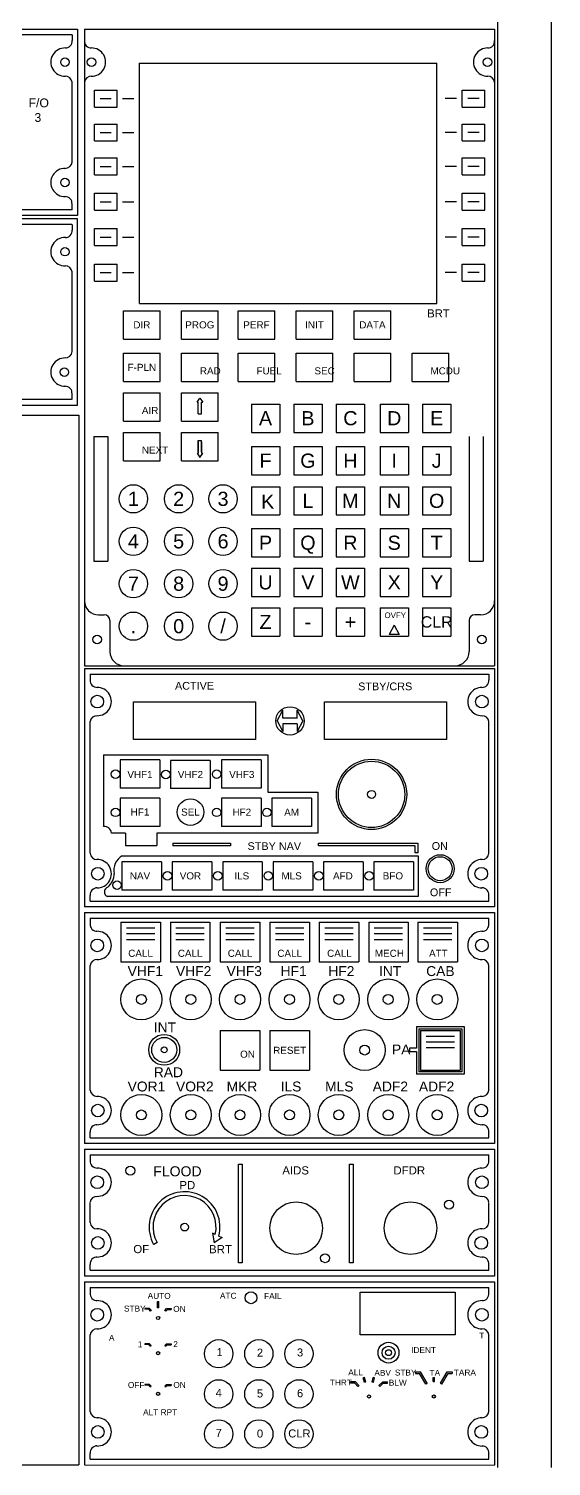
# Model space of a CAD drawing. Extents: x -28 to 311, y -2 to 142.
# Drawn here: x 102.88 to 110.16, y 9.08 to 29.08 of the extents above; entities that cross this region are included whole.
import ezdxf
from ezdxf.enums import TextEntityAlignment as Align

# ---------------------------------------------------------------- set-up
doc = ezdxf.new("R2010")
doc.units = 0
doc.header["$MEASUREMENT"] = 0
doc.layers.get('0').update_dxf_attribs({"linetype": 'CONTINUOUS'})
doc.styles.add('ARIAL', font='arial.ttf', dxfattribs={"height": 3.5})

msp = doc.modelspace()

# ---------------------------------------------------------------- linework, layer by layer
at = {"color": 5, "linetype": 'CONTINUOUS'}
for p, q in [((94.904, 29.077), (103.565, 29.077)), ((103.565, 29.077), (103.565, 26.483)), ((103.66, 29.077), (109.369, 29.077)), ((103.66, 29.077), (103.66, 20.219)), ((109.369, 29.077), (109.369, 20.219)), ((109.409, 29.205), (109.409, 9.064)), ((110.157, 29.205), (110.157, 9.064)), ((103.487, 28.998), (94.983, 28.998)), ((103.487, 28.998), (103.487, 28.92)), ((104.428, 28.605), (108.562, 28.605)), ((104.428, 25.258), (104.428, 28.605)), ((108.562, 25.258), (108.562, 28.605)), ((103.488, 27.229), (103.487, 28.339)), ((103.798, 27.994), (103.798, 28.231)), ((103.798, 28.231), (104.113, 28.231)), ((104.113, 27.994), (104.113, 28.231)), ((108.916, 27.994), (108.916, 28.231)), ((108.916, 28.231), (109.231, 28.231)), ((109.231, 27.994), (109.231, 28.231)), ((103.798, 27.994), (104.113, 27.994)), ((108.916, 27.994), (109.231, 27.994)), ((103.798, 27.522), (103.798, 27.758)), ((103.798, 27.758), (104.113, 27.758)), ((104.113, 27.522), (104.113, 27.758)), ((108.916, 27.522), (108.916, 27.758)), ((108.916, 27.758), (109.231, 27.758)), ((109.231, 27.522), (109.231, 27.758)), ((103.798, 27.522), (104.113, 27.522)), ((108.916, 27.522), (109.231, 27.522)), ((103.798, 27.05), (103.798, 27.286)), ((103.798, 27.286), (104.113, 27.286)), ((104.113, 27.05), (104.113, 27.286)), ((108.916, 27.05), (108.916, 27.286)), ((108.916, 27.286), (109.231, 27.286)), ((109.231, 27.05), (109.231, 27.286)), ((103.798, 27.05), (104.113, 27.05)), ((108.916, 27.05), (109.231, 27.05)), ((103.487, 26.564), (103.487, 26.643)), ((103.798, 26.557), (103.798, 26.794)), ((103.798, 26.794), (104.113, 26.794)), ((104.113, 26.557), (104.113, 26.794)), ((108.916, 26.557), (108.916, 26.794)), ((108.916, 26.794), (109.231, 26.794)), ((109.231, 26.557), (109.231, 26.794)), ((103.565, 26.439), (94.903, 26.439)), ((103.565, 26.483), (94.904, 26.483)), ((103.487, 26.564), (94.983, 26.564)), ((103.565, 23.844), (103.565, 26.439)), ((103.798, 26.557), (104.113, 26.557)), ((108.916, 26.557), (109.231, 26.557)), ((103.486, 26.36), (94.983, 26.36)), ((103.487, 26.36), (103.487, 26.282)), ((103.798, 26.065), (103.798, 26.302)), ((103.798, 26.302), (104.113, 26.302)), ((104.113, 26.065), (104.113, 26.302)), ((108.916, 26.065), (108.916, 26.302)), ((108.916, 26.302), (109.231, 26.302)), ((109.231, 26.065), (109.231, 26.302)), ((103.798, 26.065), (104.113, 26.065)), ((108.916, 26.065), (109.231, 26.065)), ((103.798, 25.573), (103.798, 25.809)), ((103.798, 25.809), (104.113, 25.809)), ((104.113, 25.573), (104.113, 25.809)), ((108.916, 25.573), (108.916, 25.809)), ((108.916, 25.809), (109.231, 25.809)), ((109.231, 25.573), (109.231, 25.809)), ((103.488, 24.59), (103.487, 25.702)), ((103.798, 25.573), (104.113, 25.573)), ((108.916, 25.573), (109.231, 25.573)), ((104.428, 25.258), (108.562, 25.258)), ((104.203, 24.766), (104.203, 25.16)), ((104.203, 25.16), (104.715, 25.16)), ((104.715, 24.766), (104.715, 25.16)), ((105.01, 24.766), (105.01, 25.16)), ((105.01, 25.16), (105.522, 25.16)), ((105.522, 24.766), (105.522, 25.16)), ((105.798, 24.766), (105.798, 25.16)), ((105.798, 25.16), (106.31, 25.16)), ((106.31, 24.766), (106.31, 25.16)), ((106.605, 24.766), (106.605, 25.16)), ((106.605, 25.16), (107.117, 25.16)), ((107.117, 24.766), (107.117, 25.16)), ((107.412, 24.766), (107.412, 25.16)), ((107.412, 25.16), (107.924, 25.16)), ((107.924, 24.766), (107.924, 25.16)), ((104.203, 24.766), (104.715, 24.766)), ((105.01, 24.766), (105.522, 24.766)), ((105.798, 24.766), (106.31, 24.766)), ((106.605, 24.766), (107.117, 24.766)), ((107.412, 24.766), (107.924, 24.766)), ((104.203, 24.176), (104.203, 24.569)), ((104.203, 24.569), (104.715, 24.569)), ((104.715, 24.176), (104.715, 24.569)), ((105.01, 24.176), (105.01, 24.569)), ((105.01, 24.569), (105.522, 24.569)), ((105.522, 24.176), (105.522, 24.569)), ((105.798, 24.176), (105.798, 24.569)), ((105.798, 24.569), (106.31, 24.569)), ((106.31, 24.176), (106.31, 24.569)), ((106.605, 24.176), (106.605, 24.569)), ((106.605, 24.569), (107.117, 24.569)), ((107.117, 24.176), (107.117, 24.569)), ((107.412, 24.176), (107.412, 24.569)), ((107.412, 24.569), (107.924, 24.569)), ((107.924, 24.176), (107.924, 24.569)), ((108.219, 24.176), (108.219, 24.569)), ((108.219, 24.569), (108.731, 24.569)), ((108.731, 24.176), (108.731, 24.569)), ((104.203, 24.176), (104.715, 24.176)), ((104.203, 23.624), (104.203, 24.018)), ((104.203, 24.018), (104.715, 24.018)), ((104.715, 23.624), (104.715, 24.018)), ((105.01, 24.176), (105.522, 24.176)), ((105.01, 23.624), (105.01, 24.018)), ((105.01, 24.018), (105.522, 24.018)), ((105.522, 23.624), (105.522, 24.018)), ((105.798, 24.176), (106.31, 24.176)), ((106.605, 24.176), (107.117, 24.176)), ((107.412, 24.176), (107.924, 24.176)), ((108.219, 24.176), (108.731, 24.176)), ((94.904, 23.844), (103.565, 23.844)), ((103.478, 23.925), (94.983, 23.925)), ((103.487, 23.925), (103.487, 24.004)), ((105.983, 23.861), (105.983, 23.467)), ((105.983, 23.861), (106.377, 23.861)), ((106.377, 23.861), (106.377, 23.467)), ((106.573, 23.861), (106.573, 23.467)), ((106.573, 23.861), (106.967, 23.861)), ((106.967, 23.861), (106.967, 23.467)), ((107.164, 23.861), (107.164, 23.467)), ((107.164, 23.861), (107.558, 23.861)), ((107.558, 23.861), (107.558, 23.467)), ((107.774, 23.861), (107.774, 23.467)), ((107.774, 23.861), (108.168, 23.861)), ((108.168, 23.861), (108.168, 23.467)), ((108.365, 23.861), (108.365, 23.467)), ((108.365, 23.861), (108.758, 23.861)), ((108.758, 23.861), (108.758, 23.467)), ((94.92, 23.707), (103.581, 23.707)), ((103.581, 23.707), (103.581, 9.099)), ((104.203, 23.624), (104.715, 23.624)), ((105.01, 23.624), (105.522, 23.624)), ((104.203, 23.073), (104.203, 23.467)), ((104.203, 23.467), (104.715, 23.467)), ((104.715, 23.073), (104.715, 23.467)), ((105.01, 23.073), (105.01, 23.467)), ((105.01, 23.467), (105.522, 23.467)), ((105.522, 23.073), (105.522, 23.467)), ((105.983, 23.467), (106.377, 23.467)), ((106.573, 23.467), (106.967, 23.467)), ((107.164, 23.467), (107.558, 23.467)), ((107.774, 23.467), (108.168, 23.467)), ((108.365, 23.467), (108.758, 23.467)), ((105.983, 23.27), (105.983, 22.876)), ((105.983, 23.27), (106.377, 23.27)), ((106.377, 23.27), (106.377, 22.876)), ((106.573, 23.27), (106.573, 22.876)), ((106.573, 23.27), (106.967, 23.27)), ((106.967, 23.27), (106.967, 22.876)), ((107.164, 23.27), (107.164, 22.876)), ((107.164, 23.27), (107.558, 23.27)), ((107.558, 23.27), (107.558, 22.876)), ((107.774, 23.27), (107.774, 22.876)), ((107.774, 23.27), (108.168, 23.27)), ((108.168, 23.27), (108.168, 22.876)), ((108.365, 23.27), (108.365, 22.876)), ((108.365, 23.27), (108.758, 23.27)), ((108.758, 23.27), (108.758, 22.876)), ((104.203, 23.073), (104.715, 23.073)), ((105.01, 23.073), (105.522, 23.073)), ((105.983, 22.876), (106.377, 22.876)), ((106.573, 22.876), (106.967, 22.876)), ((107.164, 22.876), (107.558, 22.876)), ((107.774, 22.876), (108.168, 22.876)), ((108.365, 22.876), (108.758, 22.876)), ((105.983, 22.711), (105.983, 22.317)), ((105.983, 22.711), (106.377, 22.711)), ((106.377, 22.711), (106.377, 22.317)), ((106.573, 22.711), (106.573, 22.317)), ((106.573, 22.711), (106.967, 22.711)), ((106.967, 22.711), (106.967, 22.317)), ((107.164, 22.711), (107.164, 22.317)), ((107.164, 22.711), (107.558, 22.711)), ((107.558, 22.711), (107.558, 22.317)), ((107.774, 22.711), (107.774, 22.317)), ((107.774, 22.711), (108.168, 22.711)), ((108.168, 22.711), (108.168, 22.317)), ((108.365, 22.711), (108.365, 22.317)), ((108.365, 22.711), (108.758, 22.711)), ((108.758, 22.711), (108.758, 22.317)), ((105.983, 22.317), (106.377, 22.317)), ((106.573, 22.317), (106.967, 22.317)), ((107.164, 22.317), (107.558, 22.317)), ((107.774, 22.317), (108.168, 22.317)), ((108.365, 22.317), (108.758, 22.317)), ((105.983, 22.128), (105.983, 21.735)), ((105.983, 22.128), (106.377, 22.128)), ((106.377, 22.128), (106.377, 21.735)), ((106.573, 22.128), (106.573, 21.735)), ((106.573, 22.128), (106.967, 22.128)), ((106.967, 22.128), (106.967, 21.735)), ((107.164, 22.128), (107.164, 21.735)), ((107.164, 22.128), (107.558, 22.128)), ((107.558, 22.128), (107.558, 21.735)), ((107.774, 22.128), (107.774, 21.735)), ((107.774, 22.128), (108.168, 22.128)), ((108.168, 22.128), (108.168, 21.735)), ((108.365, 22.128), (108.365, 21.735)), ((108.365, 22.128), (108.758, 22.128)), ((108.758, 22.128), (108.758, 21.735)), ((105.983, 21.735), (106.377, 21.735)), ((106.573, 21.735), (106.967, 21.735)), ((107.164, 21.735), (107.558, 21.735)), ((107.774, 21.735), (108.168, 21.735)), ((108.365, 21.735), (108.758, 21.735)), ((105.983, 21.577), (105.983, 21.183)), ((105.983, 21.577), (106.377, 21.577)), ((106.377, 21.577), (106.377, 21.183)), ((106.573, 21.577), (106.573, 21.183)), ((106.573, 21.577), (106.967, 21.577)), ((106.967, 21.577), (106.967, 21.183)), ((107.164, 21.577), (107.164, 21.183)), ((107.164, 21.577), (107.558, 21.577)), ((107.558, 21.577), (107.558, 21.183)), ((107.774, 21.577), (107.774, 21.183)), ((107.774, 21.577), (108.168, 21.577)), ((108.168, 21.577), (108.168, 21.183)), ((108.365, 21.577), (108.365, 21.183)), ((108.365, 21.577), (108.758, 21.577)), ((108.758, 21.577), (108.758, 21.183)), ((105.983, 21.183), (106.377, 21.183)), ((105.983, 21.026), (105.983, 20.632)), ((105.983, 21.026), (106.377, 21.026)), ((106.377, 21.026), (106.377, 20.632)), ((106.573, 21.183), (106.967, 21.183)), ((106.573, 21.026), (106.573, 20.632)), ((106.573, 21.026), (106.967, 21.026)), ((106.967, 21.026), (106.967, 20.632)), ((107.164, 21.183), (107.558, 21.183)), ((107.164, 21.026), (107.164, 20.632)), ((107.164, 21.026), (107.558, 21.026)), ((107.558, 21.026), (107.558, 20.632)), ((107.774, 21.183), (108.168, 21.183)), ((107.774, 21.026), (107.774, 20.632)), ((107.774, 21.026), (108.168, 21.026)), ((108.168, 21.026), (108.168, 20.632)), ((108.365, 21.183), (108.758, 21.183)), ((108.365, 21.026), (108.365, 20.632)), ((108.365, 21.026), (108.758, 21.026)), ((108.758, 21.026), (108.758, 20.632)), ((103.857, 20.928), (103.936, 20.928)), ((104.014, 20.849), (104.014, 20.416)), ((109.014, 20.849), (109.014, 20.416)), ((109.172, 20.928), (109.093, 20.928)), ((105.983, 20.632), (106.377, 20.632)), ((106.573, 20.632), (106.967, 20.632)), ((107.164, 20.632), (107.558, 20.632)), ((107.774, 20.632), (108.168, 20.632)), ((108.365, 20.632), (108.758, 20.632)), ((103.66, 20.219), (109.369, 20.219)), ((103.66, 20.18), (109.369, 20.18)), ((103.66, 20.18), (103.66, 16.864)), ((103.739, 20.101), (103.739, 20.022)), ((103.739, 20.101), (109.289, 20.101)), ((109.289, 20.101), (109.289, 20.022)), ((109.369, 20.18), (109.369, 16.864)), ((104.344, 19.718), (106.041, 19.718)), ((104.344, 19.193), (104.344, 19.718)), ((106.041, 19.718), (106.041, 19.193)), ((107, 19.718), (108.697, 19.718)), ((107, 19.193), (107, 19.718)), ((108.697, 19.718), (108.697, 19.193)), ((103.739, 17.609), (103.74, 19.442)), ((109.29, 17.609), (109.289, 19.442)), ((106.041, 19.193), (104.344, 19.193)), ((108.697, 19.193), (107, 19.193)), ((103.927, 18.978), (106.21, 18.978)), ((103.927, 18.978), (103.927, 17.984)), ((104.158, 18.908), (104.158, 18.515)), ((104.709, 18.908), (104.158, 18.908)), ((104.709, 18.908), (104.709, 18.515)), ((104.859, 18.903), (104.859, 18.509)), ((105.41, 18.903), (104.859, 18.903)), ((105.41, 18.903), (105.41, 18.509)), ((105.567, 18.908), (105.567, 18.515)), ((106.118, 18.908), (105.567, 18.908)), ((106.118, 18.908), (106.118, 18.515)), ((106.21, 18.978), (106.21, 18.46)), ((104.709, 18.515), (104.158, 18.515)), ((105.41, 18.509), (104.859, 18.509)), ((106.118, 18.515), (105.567, 18.515)), ((106.21, 18.46), (106.906, 18.46)), ((106.906, 18.46), (106.906, 17.891)), ((104.158, 18.376), (104.158, 17.982)), ((104.709, 18.376), (104.158, 18.376)), ((104.709, 18.376), (104.709, 17.982)), ((105.567, 18.376), (105.567, 17.982)), ((106.118, 18.376), (105.567, 18.376)), ((106.118, 18.376), (106.118, 17.982)), ((106.267, 18.376), (106.267, 17.982)), ((106.818, 18.376), (106.267, 18.376)), ((106.818, 18.376), (106.818, 17.982)), ((104.232, 17.891), (104.037, 17.891)), ((104.709, 17.982), (104.158, 17.982)), ((104.232, 17.891), (104.232, 17.718)), ((106.906, 17.891), (104.667, 17.891)), ((104.667, 17.891), (104.667, 17.718)), ((106.118, 17.982), (105.567, 17.982)), ((106.818, 17.982), (106.267, 17.982)), ((104.232, 17.718), (104.667, 17.718)), ((104.18, 17.492), (104.18, 17.098)), ((104.731, 17.492), (104.18, 17.492)), ((104.186, 17.575), (108.303, 17.575)), ((104.731, 17.492), (104.731, 17.098)), ((104.882, 17.492), (104.882, 17.098)), ((105.433, 17.492), (104.882, 17.492)), ((105.433, 17.492), (105.433, 17.098)), ((105.584, 17.492), (105.584, 17.098)), ((106.135, 17.492), (105.584, 17.492)), ((106.135, 17.492), (106.135, 17.098)), ((106.286, 17.492), (106.286, 17.098)), ((106.837, 17.492), (106.286, 17.492)), ((106.837, 17.492), (106.837, 17.098)), ((106.988, 17.492), (106.988, 17.098)), ((107.539, 17.492), (106.988, 17.492)), ((107.539, 17.492), (107.539, 17.098)), ((108.241, 17.492), (107.689, 17.492)), ((107.689, 17.492), (107.689, 17.098)), ((108.241, 17.492), (108.241, 17.098)), ((108.303, 17.575), (108.303, 17.006)), ((103.739, 16.945), (103.739, 17.024)), ((108.303, 17.006), (103.981, 17.006)), ((104.731, 17.098), (104.18, 17.098)), ((105.433, 17.098), (104.882, 17.098)), ((106.135, 17.098), (105.584, 17.098)), ((106.837, 17.098), (106.286, 17.098)), ((107.539, 17.098), (106.988, 17.098)), ((108.241, 17.098), (107.689, 17.098)), ((109.289, 16.945), (109.289, 17.024)), ((109.369, 16.864), (103.66, 16.864)), ((103.739, 16.945), (109.289, 16.945)), ((103.66, 16.786), (109.369, 16.786)), ((103.66, 16.786), (103.66, 13.569)), ((103.739, 16.707), (103.739, 16.628)), ((103.739, 16.707), (109.289, 16.707)), ((104.166, 16.649), (104.717, 16.649)), ((104.166, 16.649), (104.166, 16.097)), ((104.717, 16.649), (104.717, 16.097)), ((104.856, 16.649), (104.856, 16.097)), ((104.856, 16.649), (105.407, 16.649)), ((105.407, 16.649), (105.407, 16.097)), ((105.551, 16.649), (105.551, 16.097)), ((105.551, 16.649), (106.102, 16.649)), ((106.102, 16.649), (106.102, 16.097)), ((106.241, 16.649), (106.241, 16.097)), ((106.241, 16.649), (106.792, 16.649)), ((106.792, 16.649), (106.792, 16.097)), ((106.926, 16.649), (106.926, 16.097)), ((106.926, 16.649), (107.477, 16.649)), ((107.477, 16.649), (107.477, 16.097)), ((107.616, 16.649), (107.616, 16.097)), ((107.616, 16.649), (108.167, 16.649)), ((108.167, 16.649), (108.167, 16.097)), ((108.301, 16.649), (108.301, 16.097)), ((108.301, 16.649), (108.852, 16.649)), ((108.852, 16.649), (108.852, 16.097)), ((109.29, 16.619), (109.29, 16.707)), ((109.369, 16.786), (109.369, 13.569)), ((103.739, 14.313), (103.74, 16.048)), ((104.166, 16.097), (104.717, 16.097)), ((104.856, 16.097), (105.407, 16.097)), ((105.551, 16.097), (106.102, 16.097)), ((106.241, 16.097), (106.792, 16.097)), ((106.926, 16.097), (107.477, 16.097)), ((107.616, 16.097), (108.167, 16.097)), ((108.301, 16.097), (108.852, 16.097)), ((109.29, 14.313), (109.289, 16.048)), ((105.551, 15.144), (106.102, 15.144)), ((105.551, 15.144), (105.551, 14.593)), ((106.102, 15.144), (106.102, 14.593)), ((106.241, 15.144), (106.792, 15.144)), ((106.241, 15.144), (106.241, 14.593)), ((106.792, 15.144), (106.792, 14.593)), ((108.337, 15.144), (108.337, 14.593)), ((108.337, 15.144), (108.888, 15.144)), ((108.888, 15.144), (108.888, 14.593)), ((105.551, 14.593), (106.102, 14.593)), ((106.241, 14.593), (106.792, 14.593)), ((108.337, 14.593), (108.888, 14.593)), ((103.739, 13.65), (103.739, 13.729)), ((103.739, 13.65), (109.289, 13.65)), ((109.289, 13.65), (109.289, 13.729)), ((109.369, 13.569), (103.66, 13.569)), ((103.66, 13.49), (109.369, 13.49)), ((103.66, 13.49), (103.66, 11.726)), ((103.739, 13.411), (103.739, 13.333)), ((103.739, 13.411), (109.29, 13.411)), ((109.29, 13.324), (109.29, 13.411)), ((109.369, 13.49), (109.369, 11.726)), ((103.739, 12.473), (103.74, 12.752)), ((109.29, 12.473), (109.289, 12.752)), ((103.739, 11.808), (103.739, 11.887)), ((103.739, 11.808), (109.289, 11.808)), ((109.289, 11.808), (109.289, 11.887)), ((109.369, 11.726), (103.66, 11.726)), ((103.66, 11.646), (109.369, 11.646)), ((103.66, 11.646), (103.66, 9.099)), ((109.369, 11.646), (109.369, 9.096)), ((103.739, 11.568), (103.739, 11.489)), ((103.739, 11.568), (109.29, 11.568)), ((107.495, 11.501), (108.821, 11.501)), ((107.495, 10.909), (107.495, 11.501)), ((108.821, 11.501), (108.821, 10.909)), ((109.29, 11.48), (109.29, 11.568)), ((103.739, 9.843), (103.74, 10.909)), ((108.821, 10.909), (107.495, 10.909)), ((109.29, 9.843), (109.289, 10.909)), ((103.739, 9.179), (103.739, 9.257)), ((109.289, 9.179), (109.289, 9.257)), ((101.635, 9.1), (103.581, 9.099)), ((103.66, 9.099), (109.369, 9.096)), ((103.739, 9.179), (109.289, 9.179))]:
    msp.add_line(p, q, dxfattribs=at)
at = {"color": 1, "linetype": 'CONTINUOUS'}
for p, q in [((103.877, 28.113), (104.034, 28.113)), ((104.191, 28.113), (104.349, 28.113)), ((108.837, 28.113), (108.68, 28.113)), ((109.152, 28.113), (108.995, 28.113)), ((103.877, 27.64), (104.034, 27.64)), ((104.191, 27.64), (104.349, 27.64)), ((108.837, 27.64), (108.68, 27.64)), ((109.152, 27.64), (108.995, 27.64)), ((103.877, 27.168), (104.034, 27.168)), ((104.191, 27.168), (104.349, 27.168)), ((108.837, 27.168), (108.68, 27.168)), ((109.152, 27.168), (108.995, 27.168)), ((103.877, 26.676), (104.034, 26.676)), ((104.191, 26.676), (104.349, 26.676)), ((108.837, 26.676), (108.68, 26.676)), ((109.152, 26.676), (108.995, 26.676)), ((103.877, 26.183), (104.034, 26.183)), ((104.191, 26.183), (104.349, 26.183)), ((108.837, 26.183), (108.68, 26.183)), ((109.152, 26.183), (108.995, 26.183)), ((103.877, 25.691), (104.034, 25.691)), ((104.191, 25.691), (104.349, 25.691)), ((108.837, 25.691), (108.68, 25.691)), ((109.152, 25.691), (108.995, 25.691)), ((105.227, 23.886), (105.267, 23.945)), ((105.227, 23.886), (105.242, 23.886)), ((105.242, 23.726), (105.242, 23.886)), ((105.267, 23.945), (105.306, 23.886)), ((105.291, 23.886), (105.306, 23.886)), ((105.291, 23.726), (105.291, 23.886)), ((105.242, 23.726), (105.291, 23.726)), ((103.79, 23.408), (103.987, 23.408)), ((103.79, 23.408), (103.79, 21.676)), ((103.987, 23.408), (103.987, 21.676)), ((109.014, 23.408), (109.014, 21.676)), ((109.211, 23.408), (109.211, 21.676)), ((105.242, 23.196), (105.242, 23.356)), ((105.242, 23.356), (105.291, 23.356)), ((105.242, 23.336), (105.242, 23.176)), ((105.291, 23.196), (105.291, 23.356)), ((105.291, 23.336), (105.291, 23.176)), ((105.227, 23.176), (105.242, 23.176)), ((105.227, 23.176), (105.266, 23.118)), ((105.266, 23.118), (105.306, 23.176)), ((105.291, 23.176), (105.306, 23.176)), ((103.79, 21.676), (103.987, 21.676)), ((109.014, 21.676), (109.211, 21.676)), ((107.971, 20.784), (107.9, 20.654)), ((108.042, 20.654), (107.9, 20.654)), ((107.971, 20.784), (108.042, 20.654)), ((106.343, 19.452), (106.422, 19.6)), ((106.343, 19.452), (106.422, 19.305)), ((106.422, 19.492), (106.422, 19.6)), ((106.619, 19.492), (106.422, 19.492)), ((106.619, 19.413), (106.422, 19.413)), ((106.422, 19.413), (106.422, 19.305)), ((106.619, 19.492), (106.619, 19.6)), ((106.698, 19.452), (106.619, 19.6)), ((106.698, 19.452), (106.619, 19.305)), ((106.619, 19.413), (106.619, 19.305)), ((104.891, 17.751), (105.693, 17.751)), ((104.891, 17.751), (104.891, 17.711)), ((105.693, 17.711), (104.891, 17.711)), ((105.693, 17.751), (105.693, 17.711)), ((106.916, 17.711), (106.916, 17.751)), ((106.916, 17.751), (108.302, 17.751)), ((108.261, 17.711), (106.916, 17.711)), ((108.261, 17.618), (108.261, 17.711)), ((108.302, 17.618), (108.261, 17.618)), ((108.302, 17.751), (108.302, 17.618)), ((104.244, 16.57), (104.638, 16.57)), ((104.244, 16.491), (104.638, 16.491)), ((104.244, 16.412), (104.638, 16.412)), ((104.934, 16.57), (105.328, 16.57)), ((104.934, 16.491), (105.328, 16.491)), ((104.934, 16.412), (105.328, 16.412)), ((105.629, 16.57), (106.023, 16.57)), ((105.629, 16.491), (106.023, 16.491)), ((105.629, 16.412), (106.023, 16.412)), ((106.319, 16.57), (106.713, 16.57)), ((106.319, 16.491), (106.713, 16.491)), ((106.319, 16.412), (106.713, 16.412)), ((107.004, 16.57), (107.398, 16.57)), ((107.004, 16.491), (107.398, 16.491)), ((107.004, 16.412), (107.398, 16.412)), ((107.694, 16.57), (108.088, 16.57)), ((107.694, 16.491), (108.088, 16.491)), ((107.694, 16.412), (108.088, 16.412)), ((108.379, 16.57), (108.773, 16.57)), ((108.379, 16.491), (108.773, 16.491)), ((108.379, 16.412), (108.773, 16.412)), ((108.281, 15.2), (108.945, 15.2)), ((108.281, 15.2), (108.281, 14.896)), ((108.314, 15.167), (108.314, 14.57)), ((108.314, 15.167), (108.911, 15.167)), ((108.416, 15.065), (108.81, 15.065)), ((108.911, 15.167), (108.911, 14.57)), ((108.945, 15.2), (108.945, 14.536)), ((108.281, 14.896), (108.186, 14.896)), ((108.186, 14.896), (108.186, 14.853)), ((108.186, 14.853), (108.281, 14.853)), ((108.281, 14.853), (108.281, 14.536)), ((108.416, 14.986), (108.81, 14.986)), ((108.416, 14.908), (108.81, 14.908)), ((108.945, 14.536), (108.281, 14.536)), ((108.911, 14.57), (108.314, 14.57)), ((105.806, 13.285), (105.857, 13.285)), ((105.806, 11.912), (105.806, 13.285)), ((105.857, 13.285), (105.857, 11.912)), ((107.348, 13.285), (107.4, 13.285)), ((107.348, 11.912), (107.348, 13.285)), ((107.4, 13.285), (107.4, 11.912)), ((105.48, 12.303), (105.442, 12.321)), ((105.442, 12.321), (105.465, 12.189)), ((105.576, 12.264), (105.465, 12.189)), ((105.529, 12.281), (105.576, 12.264)), ((104.67, 12.192), (104.624, 12.166)), ((105.857, 11.912), (105.806, 11.912)), ((107.4, 11.912), (107.348, 11.912)), ((104.565, 11.275), (104.501, 11.275)), ((104.501, 11.275), (104.501, 11.264)), ((104.554, 11.264), (104.501, 11.264)), ((104.58, 11.238), (104.554, 11.264)), ((104.591, 11.249), (104.565, 11.275)), ((104.677, 11.371), (104.693, 11.371)), ((104.677, 11.285), (104.677, 11.371)), ((104.693, 11.285), (104.693, 11.371)), ((104.78, 11.249), (104.803, 11.273)), ((104.791, 11.238), (104.814, 11.262)), ((104.803, 11.273), (104.866, 11.273)), ((104.814, 11.262), (104.866, 11.262)), ((104.866, 11.273), (104.866, 11.262)), ((104.564, 10.785), (104.5, 10.785)), ((104.5, 10.785), (104.5, 10.774)), ((104.553, 10.774), (104.5, 10.774)), ((104.579, 10.748), (104.553, 10.774)), ((104.59, 10.759), (104.564, 10.785)), ((104.779, 10.759), (104.802, 10.782)), ((104.79, 10.748), (104.813, 10.771)), ((104.802, 10.782), (104.865, 10.782)), ((104.813, 10.771), (104.865, 10.771)), ((104.865, 10.782), (104.865, 10.771)), ((104.564, 10.219), (104.5, 10.219)), ((104.5, 10.219), (104.5, 10.208)), ((104.553, 10.208), (104.5, 10.208)), ((104.579, 10.182), (104.553, 10.208)), ((104.59, 10.193), (104.564, 10.219)), ((104.779, 10.193), (104.802, 10.216)), ((104.79, 10.182), (104.813, 10.205)), ((104.802, 10.216), (104.865, 10.216)), ((104.813, 10.205), (104.865, 10.205)), ((104.865, 10.216), (104.865, 10.205)), ((107.363, 10.234), (107.363, 10.253)), ((107.431, 10.253), (107.363, 10.253)), ((107.422, 10.234), (107.363, 10.234)), ((107.467, 10.189), (107.422, 10.234)), ((107.481, 10.203), (107.431, 10.253)), ((107.559, 10.313), (107.54, 10.308)), ((107.557, 10.247), (107.54, 10.308)), ((107.576, 10.252), (107.559, 10.313)), ((107.663, 10.252), (107.68, 10.313)), ((107.699, 10.308), (107.68, 10.313)), ((107.682, 10.247), (107.699, 10.308)), ((107.759, 10.202), (107.811, 10.253)), ((107.773, 10.188), (107.819, 10.234)), ((107.811, 10.253), (107.878, 10.253)), ((107.819, 10.234), (107.878, 10.234)), ((107.878, 10.234), (107.878, 10.253)), ((108.267, 10.392), (108.337, 10.392)), ((108.267, 10.392), (108.267, 10.372)), ((108.267, 10.372), (108.325, 10.372)), ((108.411, 10.224), (108.325, 10.372)), ((108.428, 10.234), (108.337, 10.392)), ((108.513, 10.257), (108.513, 10.315)), ((108.513, 10.315), (108.532, 10.315)), ((108.532, 10.257), (108.532, 10.315)), ((108.617, 10.234), (108.708, 10.392)), ((108.634, 10.224), (108.72, 10.372)), ((108.708, 10.392), (108.778, 10.392)), ((108.72, 10.372), (108.778, 10.372)), ((108.778, 10.392), (108.778, 10.372))]:
    msp.add_line(p, q, dxfattribs=at)
at = {"color": 7, "linetype": 'CONTINUOUS'}
for centre, radius in [((103.389, 28.619), 0.0591), ((103.758, 28.619), 0.0591), ((109.27, 28.619), 0.0591), ((103.389, 26.944), 0.0591), ((103.389, 25.981), 0.0591), ((103.38, 24.305), 0.0591), ((103.837, 20.584), 0.0591), ((109.191, 20.584), 0.0591), ((103.838, 19.721), 0.0879), ((109.191, 19.721), 0.0879), ((103.846, 17.325), 0.0879), ((109.182, 17.325), 0.0879), ((103.838, 16.327), 0.0879), ((109.191, 16.327), 0.0879), ((103.846, 14.03), 0.0879), ((109.182, 14.03), 0.0879), ((104.299, 13.193), 0.0625), ((103.838, 13.032), 0.0879), ((109.191, 13.032), 0.0879), ((108.734, 12.72), 0.0625), ((103.846, 12.188), 0.0879), ((109.182, 12.188), 0.0879), ((107.009, 11.975), 0.0625), ((103.838, 11.188), 0.0879), ((109.191, 11.188), 0.0879), ((103.846, 9.558), 0.0879), ((109.182, 9.558), 0.0879)]:
    msp.add_circle(centre, radius, dxfattribs=at)
at = {"color": 5, "linetype": 'CONTINUOUS'}
for centre, radius in [((104.341, 22.542), 0.197), ((104.971, 22.542), 0.197), ((105.589, 22.542), 0.197), ((104.341, 21.951), 0.197), ((104.971, 21.951), 0.197), ((105.589, 21.951), 0.197), ((104.341, 21.361), 0.197), ((104.971, 21.361), 0.197), ((105.589, 21.361), 0.197), ((104.341, 20.77), 0.197), ((104.971, 20.77), 0.197), ((105.589, 20.77), 0.197), ((106.521, 19.452), 0.197), ((104.091, 18.711), 0.0591), ((104.792, 18.706), 0.0591), ((105.5, 18.711), 0.0591), ((107.656, 18.429), 0.0548), ((104.091, 18.179), 0.0591), ((105.135, 18.183), 0.185), ((105.5, 18.179), 0.0591), ((106.2, 18.179), 0.0591), ((104.113, 17.165), 0.0591), ((104.815, 17.295), 0.0591), ((105.517, 17.295), 0.0591), ((106.219, 17.295), 0.0591), ((106.921, 17.295), 0.0591), ((107.623, 17.295), 0.0591), ((104.452, 15.576), 0.285), ((105.14, 15.576), 0.285), ((105.825, 15.576), 0.285), ((106.514, 15.576), 0.285), ((107.199, 15.576), 0.285), ((107.888, 15.576), 0.285), ((108.57, 15.576), 0.285), ((104.452, 15.576), 0.0692), ((105.14, 15.576), 0.0692), ((105.825, 15.576), 0.0692), ((106.514, 15.576), 0.0692), ((107.199, 15.576), 0.0692), ((107.888, 15.576), 0.0692), ((108.57, 15.576), 0.0692), ((107.56, 14.871), 0.285), ((104.77, 14.874), 0.0412), ((107.56, 14.871), 0.0692), ((104.452, 13.968), 0.285), ((105.14, 13.968), 0.285), ((105.825, 13.968), 0.285), ((106.514, 13.968), 0.285), ((107.199, 13.968), 0.285), ((107.888, 13.968), 0.285), ((108.57, 13.968), 0.285), ((104.452, 13.968), 0.0692), ((105.14, 13.968), 0.0692), ((105.825, 13.968), 0.0692), ((106.514, 13.968), 0.0692), ((107.199, 13.968), 0.0692), ((107.888, 13.968), 0.0692), ((108.57, 13.968), 0.0692), ((106.607, 12.392), 0.366), ((108.197, 12.392), 0.366), ((105.053, 12.407), 0.0533), ((105.978, 11.424), 0.0826), ((104.685, 11.144), 0.0218), ((105.528, 10.645), 0.197), ((106.087, 10.645), 0.197), ((106.645, 10.645), 0.197), ((104.685, 10.653), 0.0218), ((105.528, 10.087), 0.197), ((106.087, 10.087), 0.197), ((106.645, 10.087), 0.197), ((104.685, 10.087), 0.0218), ((107.619, 10.05), 0.0218), ((108.522, 10.05), 0.0218), ((105.528, 9.529), 0.197), ((106.087, 9.529), 0.197), ((106.645, 9.529), 0.197)]:
    msp.add_circle(centre, radius, dxfattribs=at)
at = {"color": 1, "linetype": 'CONTINUOUS'}
for centre, radius in [((107.656, 18.429), 0.489), ((107.656, 18.429), 0.461), ((108.611, 17.395), 0.195), ((108.611, 17.395), 0.167), ((104.77, 14.874), 0.215), ((104.77, 14.874), 0.174), ((107.892, 10.66), 0.145), ((107.892, 10.66), 0.0904), ((107.892, 10.66), 0.0408)]:
    msp.add_circle(centre, radius, dxfattribs=at)
at = {"color": 5, "linetype": 'CONTINUOUS'}
for centre, radius, start, end in [((103.389, 28.619), 0.197, 88.5406, 271.4594), ((103.393, 28.911), 0.0951, 267.7603, 5.452), ((103.755, 28.911), 0.0951, 174.548, 272.2397), ((103.758, 28.619), 0.197, 268.5406, 91.4594), ((109.27, 28.619), 0.197, 88.5406, 271.4594), ((109.274, 28.911), 0.0951, 267.7603, 5.452), ((103.393, 28.327), 0.0951, 7.6389, 92.2397), ((103.755, 28.327), 0.0951, 87.7603, 172.3611), ((109.274, 28.327), 0.0951, 7.6389, 92.2397), ((103.393, 27.236), 0.0951, 267.5384, 355.8822), ((103.389, 26.944), 0.197, 88.5406, 271.4594), ((103.392, 26.652), 0.0951, 354.548, 92.2397), ((103.393, 26.273), 0.0951, 267.7603, 5.452), ((103.389, 25.981), 0.197, 88.5406, 271.4594), ((103.393, 25.689), 0.0951, 7.6389, 92.2397), ((103.389, 24.305), 0.197, 88.5406, 271.4594), ((103.393, 24.597), 0.0951, 267.5384, 355.8822), ((103.392, 24.013), 0.0951, 354.548, 92.2397), ((103.857, 21.124), 0.197, 180, 270), ((109.172, 21.124), 0.197, 270, 0), ((103.936, 20.849), 0.0787, 0, 90), ((109.093, 20.849), 0.0787, 90, 180), ((104.211, 20.416), 0.197, 180, 270), ((108.817, 20.416), 0.197, 270, 0), ((103.834, 20.013), 0.0951, 174.548, 272.2397), ((109.195, 20.013), 0.0951, 267.7603, 5.452), ((103.838, 19.721), 0.197, 268.5406, 91.4594), ((109.191, 19.721), 0.197, 88.5406, 271.4594), ((103.834, 19.429), 0.0951, 87.7603, 172.3611), ((109.195, 19.429), 0.0951, 7.6389, 92.2397), ((103.93, 17.875), 0.109, 8.3527, 91.5123), ((103.834, 17.617), 0.0951, 184.1178, 272.4616), ((109.195, 17.617), 0.0951, 267.5384, 355.8822), ((103.838, 17.325), 0.197, 268.5406, 91.4594), ((104.298, 17.375), 0.229, 119.1254, 192.5647), ((109.191, 17.325), 0.197, 88.5406, 271.4594), ((103.838, 17.325), 0.236, 308.3746, 0), ((103.834, 17.033), 0.0951, 87.7603, 185.452), ((104.009, 17.072), 0.0717, 110.0266, 247.0887), ((109.195, 17.033), 0.0951, 354.548, 92.2397), ((103.834, 16.619), 0.0951, 174.548, 272.2397), ((109.195, 16.619), 0.0951, 267.7603, 5.452), ((103.838, 16.327), 0.197, 268.5406, 91.4594), ((109.191, 16.327), 0.197, 88.5406, 271.4594), ((103.834, 16.035), 0.0951, 87.7603, 172.3611), ((109.195, 16.035), 0.0951, 7.6389, 92.2397), ((103.834, 14.322), 0.0951, 184.1178, 272.4616), ((103.838, 14.03), 0.197, 268.5406, 91.4594), ((109.191, 14.03), 0.197, 88.5406, 271.4594), ((109.195, 14.322), 0.0951, 267.5384, 355.8822), ((103.834, 13.738), 0.0951, 87.7603, 185.452), ((109.195, 13.738), 0.0951, 354.548, 92.2397), ((103.834, 13.324), 0.0951, 174.548, 272.2397), ((103.838, 13.032), 0.197, 268.5406, 91.4594), ((109.191, 13.032), 0.197, 88.5406, 271.4594), ((109.195, 13.324), 0.0951, 267.7603, 5.452), ((103.834, 12.74), 0.0951, 87.7603, 172.3611), ((109.195, 12.74), 0.0951, 7.6389, 92.2397), ((103.834, 12.479), 0.0951, 184.1178, 272.4616), ((109.195, 12.479), 0.0951, 267.5384, 355.8822), ((103.838, 12.188), 0.197, 268.5406, 91.4594), ((109.191, 12.188), 0.197, 88.5406, 271.4594), ((103.834, 11.896), 0.0951, 87.7603, 185.452), ((109.195, 11.896), 0.0951, 354.548, 92.2397), ((103.834, 11.48), 0.0951, 174.548, 272.2397), ((109.195, 11.48), 0.0951, 267.7603, 5.452), ((103.838, 11.188), 0.197, 268.5406, 91.4594), ((109.191, 11.188), 0.197, 88.5406, 271.4594), ((103.834, 10.896), 0.0951, 87.7603, 172.3611), ((109.195, 10.896), 0.0951, 7.6389, 92.2397), ((103.834, 9.85), 0.0951, 184.1178, 272.4616), ((109.195, 9.85), 0.0951, 267.5384, 355.8822), ((103.838, 9.558), 0.197, 268.5406, 91.4594), ((109.191, 9.558), 0.197, 88.5406, 271.4594), ((103.834, 9.268), 0.0951, 87.7603, 185.452), ((109.195, 9.266), 0.0951, 354.548, 92.2397)]:
    msp.add_arc(centre, radius, start, end, dxfattribs=at)
at = {"color": 1, "linetype": 'CONTINUOUS'}
for centre, radius, start, end in [((105.053, 12.407), 0.493, 345.2201, 209.2914), ((105.053, 12.407), 0.439, 346.2869, 209.2914), ((104.685, 11.144), 0.142, 131.8359, 138.1641), ((104.685, 11.144), 0.142, 86.8359, 93.1641), ((104.685, 11.144), 0.142, 41.8359, 48.1641), ((104.684, 10.653), 0.142, 131.8359, 138.1641), ((104.684, 10.653), 0.142, 41.8359, 48.1641), ((107.619, 10.05), 0.206, 132.2641, 137.7359), ((107.619, 10.05), 0.206, 102.2641, 107.7359), ((107.619, 10.05), 0.206, 72.2641, 77.7359), ((107.619, 10.05), 0.206, 41.8127, 47.2847), ((108.522, 10.05), 0.206, 117.263, 122.737), ((108.522, 10.05), 0.206, 87.263, 92.737), ((108.522, 10.05), 0.206, 57.263, 62.737), ((104.684, 10.087), 0.142, 131.8359, 138.1641), ((104.684, 10.087), 0.142, 41.8359, 48.1641)]:
    msp.add_arc(centre, radius, start, end, dxfattribs=at)

# ---------------------------------------------------------------- texts
at = {"color": 1, "style": 'ARIAL'}
for s, height, p in [('F/O', 0.1217, (102.882, 28.113)), ('3', 0.122, (102.964, 27.91)), ('BRT', 0.1122, (108.43, 25.179)), ('OVFY', 0.0787, (107.836, 20.961)), ('ACTIVE', 0.1078, (104.92, 19.994)), ('STBY/CRS', 0.1078, (107.469, 19.986)), ('STBY NAV', 0.1078, (105.93, 17.763)), ('ON', 0.1078, (108.493, 17.765)), ('OFF', 0.1078, (108.468, 17.12)), ('VHF1', 0.1377, (104.261, 16.039)), ('VHF2', 0.1377, (104.934, 16.039)), ('VHF3', 0.1377, (105.638, 16.039)), ('HF1', 0.1377, (106.39, 16.039)), ('HF2', 0.1377, (107.054, 16.039)), ('INT', 0.1377, (107.759, 16.039)), ('CAB', 0.1377, (108.416, 16.039)), ('INT', 0.1377, (104.625, 15.256)), ('PA', 0.1377, (107.94, 14.948)), ('RAD', 0.1377, (104.625, 14.631)), ('VOR1', 0.1377, (104.261, 14.433)), ('VOR2', 0.1377, (104.934, 14.433)), ('MKR', 0.1377, (105.638, 14.433)), ('ILS', 0.1377, (106.39, 14.433)), ('MLS', 0.1377, (107.009, 14.433)), ('ADF2', 0.1377, (107.672, 14.433)), ('ADF2', 0.1377, (108.315, 14.433)), ('AIDS', 0.1138, (106.414, 13.254)), ('DFDR', 0.1138, (107.96, 13.254)), ('PD', 0.1138, (104.981, 13.049)), ('OF', 0.1138, (104.34, 12.159)), ('BRT', 0.1138, (105.394, 12.157)), ('AUTO', 0.0825, (104.54, 11.492)), ('ATC', 0.0825, (105.546, 11.493)), ('FAIL', 0.0825, (106.16, 11.489)), ('STBY', 0.0825, (104.21, 11.315)), ('ON', 0.0825, (104.895, 11.311)), ('1', 0.0825, (104.403, 10.819)), ('2', 0.0825, (104.896, 10.82)), ('1', 0.111, (105.497, 10.723)), ('2', 0.111, (106.06, 10.716)), ('3', 0.111, (106.618, 10.719)), ('IDENT', 0.0825, (108.207, 10.737)), ('ALL', 0.0825, (107.331, 10.428)), ('ABV', 0.0825, (107.695, 10.421)), ('STBY', 0.0825, (107.98, 10.425)), ('TA', 0.0825, (108.463, 10.421)), ('TARA', 0.0825, (108.801, 10.425)), ('OFF', 0.0825, (104.265, 10.252)), ('ON', 0.0825, (104.897, 10.253)), ('THRT', 0.0825, (107.075, 10.286)), ('BLW', 0.0825, (107.896, 10.285)), ('4', 0.111, (105.486, 10.157)), ('5', 0.111, (106.06, 10.148)), ('6', 0.111, (106.618, 10.151)), ('ALT RPT', 0.0825, (104.476, 9.873)), ('7', 0.111, (105.486, 9.599)), ('0', 0.111, (106.06, 9.59)), ('CLR', 0.1113, (106.496, 9.592))]:
    msp.add_text(s, height=height, dxfattribs=at).set_placement(p, align=Align.TOP_LEFT)
for s, height, p in [('DIR', 0.0984, (104.459, 24.963)), ('PROG', 0.0984, (105.266, 24.963)), ('PERF', 0.0984, (106.054, 24.963)), ('INIT', 0.0984, (106.861, 24.963)), ('DATA', 0.0984, (107.668, 24.963)), ('F-PLN', 0.0984, (104.459, 24.372)), ('A', 0.197, (106.18, 23.664)), ('B', 0.197, (106.77, 23.664)), ('C', 0.197, (107.361, 23.664)), ('D', 0.197, (107.971, 23.664)), ('E', 0.197, (108.562, 23.664)), ('F', 0.197, (106.18, 23.073)), ('G', 0.197, (106.77, 23.073)), ('H', 0.197, (107.361, 23.073)), ('I', 0.197, (107.971, 23.073)), ('J', 0.197, (108.562, 23.073)), ('1', 0.197, (104.341, 22.542)), ('2', 0.197, (104.971, 22.542)), ('3', 0.197, (105.589, 22.542)), ('L', 0.197, (106.77, 22.514)), ('M', 0.197, (107.361, 22.514)), ('N', 0.197, (107.971, 22.514)), ('O', 0.197, (108.562, 22.514)), ('K', 0.197, (106.211, 22.503)), ('4', 0.197, (104.341, 21.951)), ('5', 0.197, (104.971, 21.951)), ('6', 0.197, (105.589, 21.951)), ('P', 0.197, (106.18, 21.931)), ('Q', 0.197, (106.77, 21.931)), ('R', 0.197, (107.361, 21.931)), ('S', 0.197, (107.971, 21.931)), ('T', 0.197, (108.562, 21.931)), ('7', 0.197, (104.341, 21.361)), ('8', 0.197, (104.971, 21.361)), ('9', 0.197, (105.589, 21.361)), ('U', 0.197, (106.18, 21.38)), ('V', 0.197, (106.77, 21.38)), ('W', 0.197, (107.361, 21.38)), ('X', 0.197, (107.971, 21.38)), ('Y', 0.197, (108.562, 21.38)), ('0', 0.197, (104.971, 20.77)), ('/', 0.197, (105.589, 20.77)), ('Z', 0.197, (106.18, 20.829)), ('-', 0.197, (106.77, 20.829)), ('+', 0.197, (107.361, 20.829)), ('CLR', 0.1575, (108.562, 20.829)), ('.', 0.197, (104.341, 20.77)), ('VHF1', 0.0984, (104.433, 18.706)), ('VHF2', 0.0984, (105.135, 18.706)), ('VHF3', 0.0984, (105.85, 18.706)), ('HF1', 0.0984, (104.433, 18.184)), ('SEL', 0.0984, (105.135, 18.183)), ('HF2', 0.0984, (105.85, 18.181)), ('AM', 0.0984, (106.543, 18.18)), ('NAV', 0.0984, (104.433, 17.295)), ('VOR', 0.0984, (105.135, 17.295)), ('ILS', 0.0984, (105.85, 17.295)), ('MLS', 0.0984, (106.543, 17.295)), ('AFD', 0.0984, (107.257, 17.295)), ('BFO', 0.0984, (107.953, 17.295)), ('CALL', 0.0984, (104.441, 16.218)), ('CALL', 0.0984, (105.131, 16.218)), ('CALL', 0.0984, (105.826, 16.218)), ('CALL', 0.0984, (106.516, 16.218)), ('CALL', 0.0984, (107.209, 16.218)), ('MECH', 0.0984, (107.904, 16.218)), ('ATT', 0.0984, (108.586, 16.218)), ('RESET', 0.0984, (106.516, 14.868))]:
    msp.add_text(s, height=height, dxfattribs=at).set_placement(p, align=Align.MIDDLE_CENTER)
at = {"color": 1, "attachment_point": 1, "style": 'ARIAL'}
for s, insert, char_height in [('RAD\\p\\pNAV', (105.266, 24.372, 0.039), 0.0984), ('FUEL\\p\\pPRED', (106.054, 24.372, 0.039), 0.09843), ('SEC\\p\\pF-PLN', (106.861, 24.372, 0.039), 0.09843), ('MCDU\\p\\pMENU', (108.475, 24.372, 0.039), 0.09843), ('AIR\\p\\pPORT', (104.459, 23.821, 0.039), 0.09843), ('NEXT\\p\\pPAGE', (104.459, 23.27, 0.039), 0.09843), ('ON\\p\\pVOICE', (105.826, 14.863, 0.039), 0.09843), ('FLOOD \\p\\pLT', (104.618, 13.254, 0.039), 0.13972), ('A\\p\\pT\\p\\pC', (104.001, 10.908, 0.039), 0.08248), ('T\\p\\pC\\p\\pA\\p\\pS', (109.155, 10.94, 0.039), 0.08248)]:
    msp.add_mtext(s, dxfattribs=dict(at, insert=insert, char_height=char_height))

doc.saveas('drawing.dxf')
